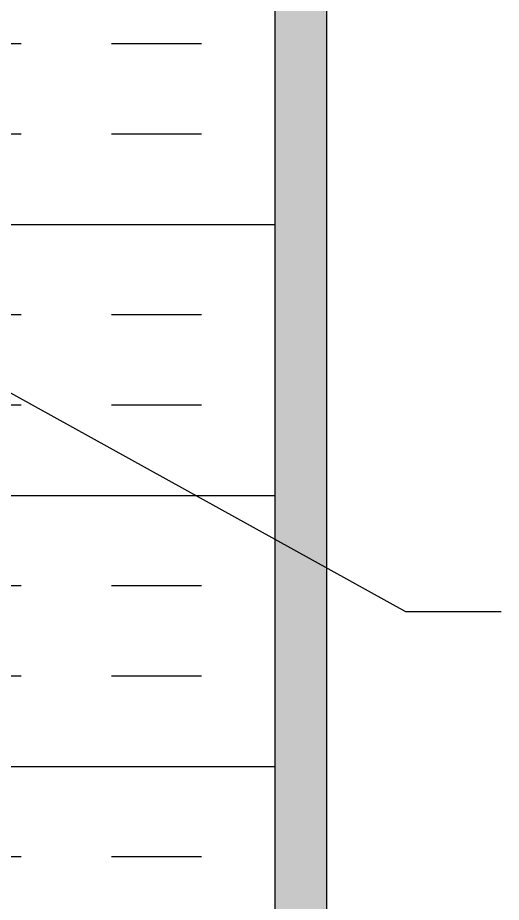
# Model space of a CAD drawing. Header units: inches. Extents: x 16 to 68.3, y 21.2 to 93.9.
# Drawn here: x 50.14 to 54.82, y 75.61 to 84.18 of the extents above; entities that cross this region are included whole.
import ezdxf

# ---------------------------------------------------------------- set-up
doc = ezdxf.new("R2010")
doc.units = ezdxf.units.IN
doc.header["$LTSCALE"] = 0.5
doc.header["$MEASUREMENT"] = 0
for name, color, linetype in [('HATCH', 12, 'Continuous'), ('LINE50', 5, 'Continuous'), ('LINE9', 9, 'Continuous'), ('TEXT', 4, 'Continuous')]:
    doc.layers.add(name, color=color, linetype=linetype)
doc.styles.add('DIM', font='romans.shx', dxfattribs={"width": 0.7})
doc.dimstyles.new('ext_12', dxfattribs={"dimscale": 12, "dimtxt": 0.09375, "dimasz": 0.09375, "dimexe": 0.09375, "dimexo": 0.0625, "dimgap": 0.0625, "dimtad": 1, "dimdec": 1, "dimzin": 3, "dimdsep": 46, "dimlunit": 4, "dimtxsty": 'DIM', "dimcen": 0.09, "dimdle": 0.09375, "dimclrt": 4, "dimadec": 0, "dimazin": 0, "dimtfac": 1, "dimtdec": 1, "dimtmove": 2, "dimatfit": 3, "dimfxl": 1, "dimfrac": 2, "dimtolj": 1, "dimtzin": 0, "dimarcsym": 0})

msp = doc.modelspace()

# ---------------------------------------------------------------- hatches: boundary and pattern name
at = {"layer": 'HATCH'}
h = msp.add_hatch(dxfattribs=at)
h.set_pattern_fill('INSUL', color=256, scale=7, style=0)
h.set_pattern_definition([(180, (2976.167332084206, -322.0766072067573), (0, 2.625), []), (180, (2976.167332084206, -321.2016072067573), (0, 2.625), [0.875, -0.875]), (180, (2976.167332084206, -320.3266072067573), (0, 2.625), [0.875, -0.875])])
h.paths.add_polyline_path([(52.63075037272097, 74.93290685595431), (52.19325037272097, 74.93290685595431), (52.19325037272051, 75.43290685595426), (50.69325037272097, 75.43290685595437), (50.69325037272097, 74.93290685595437), (50.00575037272097, 74.93290685595426), (50.00575037272097, 92.93290685595437), (50.69325037272097, 92.93290685595426), (50.69325037272097, 93.43290685595426), (52.19325037272051, 93.43290685595437), (52.19325037272097, 92.93290685595426), (52.63075037272097, 92.93290685595431)])
h = msp.add_hatch(dxfattribs=at)
h.set_pattern_fill('AR-SAND', color=256, scale=0.25, style=0)
h.set_pattern_definition([(37.50000000000001, (77.5901475671186, 19.05054235239589), (-0.01574833952740204, 0.4817059422532897), [0, -0.38, 0, -0.425, 0, -0.40625]), (7.499999999999999, (77.5901475671186, 19.05054235239589), (0.4424441763169318, 0.7055365163074351), [0, -0.205, 0, -0.3425, 0, -0.13125]), (327.5, (77.2826475671186, 19.05054235239589), (0.7785354654378738, 0.001414763384241124), [0, -0.125, 0, -0.45, 0, -0.5875]), (317.5, (77.2826475671186, 19.05054235239589), (0.7515316511430733, 0.2194188912335623), [0, -0.0625, 0, -0.295, 0, -0.3375])])
h.paths.add_polyline_path([(53.13075037272097, 92.93290685595433), (52.63075037272097, 92.93290685595433), (52.63075037272097, 74.93290685595431), (52.63075037272097, 56.93290685595432), (53.13075037272097, 56.93290685595431)])

# ---------------------------------------------------------------- linework, layer by layer
at = {"layer": 'LINE50'}
msp.add_line((52.63075037272097, 74.93290685595431), (52.63075037272097, 92.93290685595431), dxfattribs=at)
at = {"layer": 'LINE9'}
msp.add_line((53.13075037272097, 92.93290685595431), (53.13075037272097, 56.93290685595431), dxfattribs=at)

# ---------------------------------------------------------------- leaders
at = {"layer": 'TEXT'}
msp.add_leader([(43.92738470857713, 83.93290685595434), (53.894333809702, 78.42748203669086), (54.82393109869423, 78.42748203669086)], dimstyle='ext_12', override={"dimgap": 0.0625, "dimtad": 0}, dxfattribs=at)

doc.saveas('drawing.dxf')
